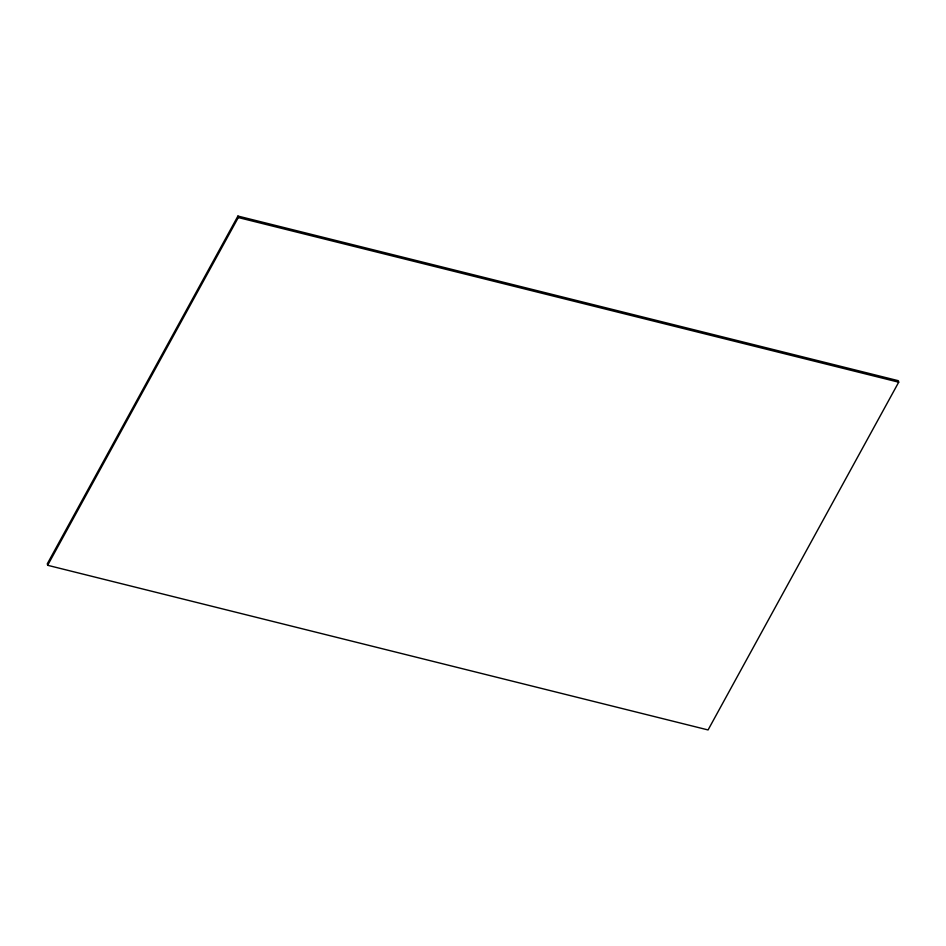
<?xml version="1.0" encoding="UTF-8"?>
<svg xmlns="http://www.w3.org/2000/svg" width="946" height="946" viewBox="0 0 946 946"><rect width="100%" height="100%" fill="white"/><g stroke="black" fill="none" stroke-linecap="round" stroke-linejoin="round"><path stroke-width="1.42" d="M237.931 216.055L47.3 563.804L47.655 565.294L708.069 729.945L898.7 382.196L898.345 380.706L237.931 216.055L238.286 217.545L47.655 565.294M238.286 217.545L898.7 382.196"/></g></svg>
